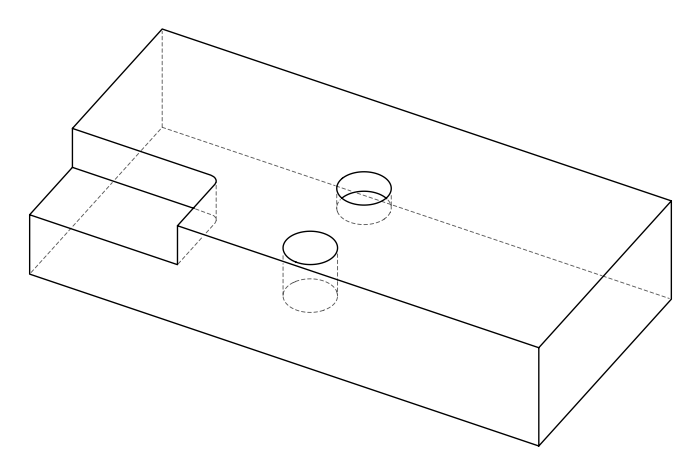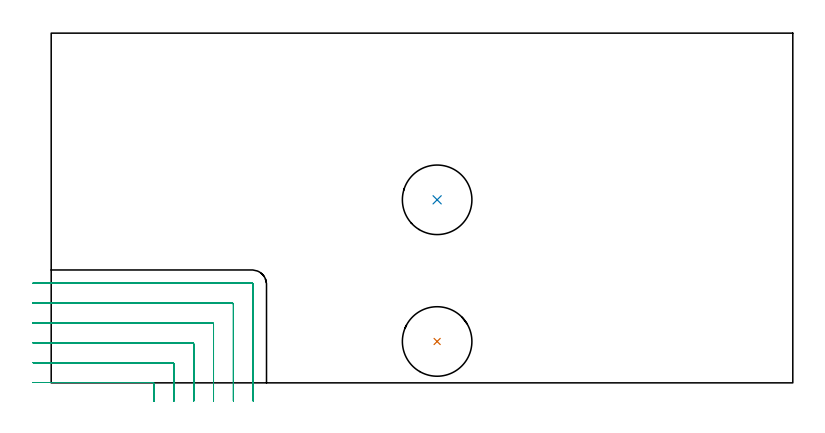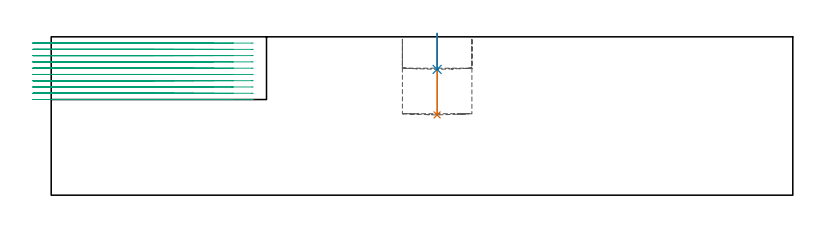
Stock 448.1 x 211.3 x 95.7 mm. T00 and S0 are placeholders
(PLAN: 3 operations, 1 tool changes, 19.3 min)
(1 INDEXABLE_INSERT_DRILL_BLIND_HOLE_FROM_SOLID | STEP1POCKET | NXT0302_036 | 0.2 min | 64678 mm3)
(2 INDEXABLE_INSERT_DRILL_BLIND_HOLE_FROM_SOLID_1 | STEP1POCKET_1 | NXT0302_036 | 0.09 min | 26594 mm3)
(3 MILL_CORNER_NOTCH_RECTANGULAR | CORNER_NOTCH_RECTANGULAR | NXT0201_012 | Follow Part, ap 4, ae 75% | 19.03 min | 335647 mm3)
(TOOL NXT0302_036 | Index. Insert Drill 42mm [880-D4200L50-05] | D42 PA176 FL210 Z2)
(TOOL NXT0201_012 | ENDMILL 16mm [2P460-1600-NA 1630] | D16 FL38 Z6)
(OP 1 INDEXABLE_INSERT_DRILL_BLIND_HOLE_FROM_SOLID)
G17 G21 G94 G90
T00 M6
G54
G17 G0 G90 X233.2 Y25. S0 M3
G43 Z105.7 H1
G94 G81 G98 Z48.5 F250. R97.7
G80
M5
M2
(OP 2 INDEXABLE_INSERT_DRILL_BLIND_HOLE_FROM_SOLID_1)
G17 G21 G94 G90
T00 M6
G54
G17 G0 G90 X233.2 Y110.6 S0 M3
G43 Z105.7 H1
G94 G81 G98 Z76. F250. R97.7
G80
M5
M2
(OP 3 MILL_CORNER_NOTCH_RECTANGULAR)
G17 G21 G94 G90
T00 M6
G54
G17 G0 G90 X62.1 Y-11. S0 M3
G43 Z105.7 H1
Z91.91
G94 G1 Y-8. F250.
Y-0.594 F500.
G3 X61.306 Y0.2 R0.8
G1 X-8.
X-11. F250.
G0 Z105.7
X74.1 Y-11.
Z91.91
G1 Y-8.
Y11.405 F500.
G3 X73.305 Y12.2 R0.8
G1 X-8.
X-11. F250.
G0 Z105.7
X86.1 Y-11.
Z91.91
G1 Y-8.
Y23.405 F500.
G3 X85.305 Y24.2 R0.8
G1 X-8.
X-11. F250.
G0 Z105.7
X98.1 Y-11.
Z91.91
G1 Y-8.
Y35.405 F500.
G3 X97.305 Y36.2 R0.8
G1 X-8.
X-11. F250.
G0 Z105.7
X110.1 Y-11.
Z91.91
G1 Y-8.
Y47.404 F500.
G3 X109.304 Y48.2 R0.8
G1 X-8.
X-11. F250.
G0 Z105.7
X122.1 Y-11.
Z91.91
G1 Y-8.
Y59.404 F500.
G3 X121.304 Y60.2 R0.8
G1 X-8.
X-11. F250.
G0 Z105.7
X62.1 Y-11.
Z88.12
G1 Y-8.
Y-0.594 F500.
G3 X61.306 Y0.2 R0.8
G1 X-8.
X-11. F250.
G0 Z105.7
X74.1 Y-11.
Z88.12
G1 Y-8.
Y11.405 F500.
G3 X73.306 Y12.2 R0.8
G1 X-8.
X-11. F250.
G0 Z105.7
X86.1 Y-11.
Z88.12
G1 Y-8.
Y23.405 F500.
G3 X85.305 Y24.2 R0.8
G1 X-8.
X-11. F250.
G0 Z105.7
X98.1 Y-11.
Z88.12
G1 Y-8.
Y35.405 F500.
G3 X97.305 Y36.2 R0.8
G1 X-8.
X-11. F250.
G0 Z105.7
X110.1 Y-11.
Z88.12
G1 Y-8.
Y47.405 F500.
G3 X109.305 Y48.2 R0.8
G1 X-8.
X-11. F250.
G0 Z105.7
X122.1 Y-11.
Z88.12
G1 Y-8.
Y59.404 F500.
G3 X121.304 Y60.2 R0.8
G1 X-8.
X-11. F250.
G0 Z105.7
X62.1 Y-11.
Z84.33
G1 Y-8.
Y-0.594 F500.
G3 X61.306 Y0.2 R0.8
G1 X-8.
X-11. F250.
G0 Z105.7
X74.1 Y-11.
Z84.33
G1 Y-8.
Y11.405 F500.
G3 X73.306 Y12.2 R0.8
G1 X-8.
X-11. F250.
G0 Z105.7
X86.1 Y-11.
Z84.33
G1 Y-8.
Y23.405 F500.
G3 X85.305 Y24.2 R0.8
G1 X-8.
X-11. F250.
G0 Z105.7
X98.1 Y-11.
Z84.33
G1 Y-8.
Y35.405 F500.
G3 X97.305 Y36.2 R0.8
G1 X-8.
X-11. F250.
G0 Z105.7
X110.1 Y-11.
Z84.33
G1 Y-8.
Y47.405 F500.
G3 X109.305 Y48.2 R0.8
G1 X-8.
X-11. F250.
G0 Z105.7
X122.1 Y-11.
Z84.33
G1 Y-8.
Y59.404 F500.
G3 X121.304 Y60.2 R0.8
G1 X-8.
X-11. F250.
G0 Z105.7
X62.1 Y-11.
Z80.54
G1 Y-8.
Y-0.594 F500.
G3 X61.306 Y0.2 R0.8
G1 X-8.
X-11. F250.
G0 Z105.7
X74.1 Y-11.
Z80.54
G1 Y-8.
Y11.405 F500.
G3 X73.306 Y12.2 R0.8
G1 X-8.
X-11. F250.
G0 Z105.7
X86.1 Y-11.
Z80.54
G1 Y-8.
Y23.405 F500.
G3 X85.305 Y24.2 R0.8
G1 X-8.
X-11. F250.
G0 Z105.7
X98.1 Y-11.
Z80.54
G1 Y-8.
Y35.405 F500.
G3 X97.305 Y36.2 R0.8
G1 X-8.
X-11. F250.
G0 Z105.7
X110.1 Y-11.
Z80.54
G1 Y-8.
Y47.405 F500.
G3 X109.305 Y48.2 R0.8
G1 X-8.
X-11. F250.
G0 Z105.7
X122.1 Y-11.
Z80.54
G1 Y-8.
Y59.404 F500.
G3 X121.304 Y60.2 R0.8
G1 X-8.
X-11. F250.
G0 Z105.7
X62.1 Y-11.
Z76.75
G1 Y-8.
Y-0.594 F500.
G3 X61.306 Y0.2 R0.8
G1 X-8.
X-11. F250.
G0 Z105.7
X74.1 Y-11.
Z76.75
G1 Y-8.
Y11.405 F500.
G3 X73.306 Y12.2 R0.8
G1 X-8.
X-11. F250.
G0 Z105.7
X86.1 Y-11.
Z76.75
G1 Y-8.
Y23.405 F500.
G3 X85.305 Y24.2 R0.8
G1 X-8.
X-11. F250.
G0 Z105.7
X98.1 Y-11.
Z76.75
G1 Y-8.
Y35.405 F500.
G3 X97.305 Y36.2 R0.8
G1 X-8.
X-11. F250.
G0 Z105.7
X110.1 Y-11.
Z76.75
G1 Y-8.
Y47.405 F500.
G3 X109.305 Y48.2 R0.8
G1 X-8.
X-11. F250.
G0 Z105.7
X122.1 Y-11.
Z76.75
G1 Y-8.
Y59.404 F500.
G3 X121.304 Y60.2 R0.8
G1 X-8.
X-11. F250.
G0 Z105.7
X62.1 Y-11.
Z72.96
G1 Y-8.
Y-0.594 F500.
G3 X61.306 Y0.2 R0.8
G1 X-8.
X-11. F250.
G0 Z105.7
X74.1 Y-11.
Z72.96
G1 Y-8.
Y11.405 F500.
G3 X73.306 Y12.2 R0.8
G1 X-8.
X-11. F250.
G0 Z105.7
X86.1 Y-11.
Z72.96
G1 Y-8.
Y23.405 F500.
G3 X85.305 Y24.2 R0.8
G1 X-8.
X-11. F250.
G0 Z105.7
X98.1 Y-11.
Z72.96
G1 Y-8.
Y35.405 F500.
G3 X97.305 Y36.2 R0.8
G1 X-8.
X-11. F250.
G0 Z105.7
X110.1 Y-11.
Z72.96
G1 Y-8.
Y47.405 F500.
G3 X109.305 Y48.2 R0.8
G1 X-8.
X-11. F250.
G0 Z105.7
X122.1 Y-11.
Z72.96
G1 Y-8.
Y59.404 F500.
G3 X121.304 Y60.2 R0.8
G1 X-8.
X-11. F250.
G0 Z105.7
X62.1 Y-11.
Z69.17
G1 Y-8.
Y-0.594 F500.
G3 X61.306 Y0.2 R0.8
G1 X-8.
X-11. F250.
G0 Z105.7
X74.1 Y-11.
Z69.17
G1 Y-8.
Y11.405 F500.
G3 X73.306 Y12.2 R0.8
G1 X-8.
X-11. F250.
G0 Z105.7
X86.1 Y-11.
Z69.17
G1 Y-8.
Y23.405 F500.
G3 X85.305 Y24.2 R0.8
G1 X-8.
X-11. F250.
G0 Z105.7
X98.1 Y-11.
Z69.17
G1 Y-8.
Y35.405 F500.
G3 X97.305 Y36.2 R0.8
G1 X-8.
X-11. F250.
G0 Z105.7
X110.1 Y-11.
Z69.17
G1 Y-8.
Y47.405 F500.
G3 X109.305 Y48.2 R0.8
G1 X-8.
X-11. F250.
G0 Z105.7
X122.1 Y-11.
Z69.17
G1 Y-8.
Y59.404 F500.
G3 X121.304 Y60.2 R0.8
G1 X-8.
X-11. F250.
G0 Z105.7
X62.1 Y-11.
Z65.38
G1 Y-8.
Y-0.594 F500.
G3 X61.306 Y0.2 R0.8
G1 X-8.
X-11. F250.
G0 Z105.7
X74.1 Y-11.
Z65.38
G1 Y-8.
Y11.405 F500.
G3 X73.306 Y12.2 R0.8
G1 X-8.
X-11. F250.
G0 Z105.7
X86.1 Y-11.
Z65.38
G1 Y-8.
Y23.405 F500.
G3 X85.305 Y24.2 R0.8
G1 X-8.
X-11. F250.
G0 Z105.7
X98.1 Y-11.
Z65.38
G1 Y-8.
Y35.405 F500.
G3 X97.305 Y36.2 R0.8
G1 X-8.
X-11. F250.
G0 Z105.7
X110.1 Y-11.
Z65.38
G1 Y-8.
Y47.405 F500.
G3 X109.305 Y48.2 R0.8
G1 X-8.
X-11. F250.
G0 Z105.7
X122.1 Y-11.
Z65.38
G1 Y-8.
Y59.404 F500.
G3 X121.304 Y60.2 R0.8
G1 X-8.
X-11. F250.
G0 Z105.7
X62.1 Y-11.
Z61.59
G1 Y-8.
Y-0.594 F500.
G3 X61.306 Y0.2 R0.8
G1 X-8.
X-11. F250.
G0 Z105.7
X74.1 Y-11.
Z61.59
G1 Y-8.
Y11.405 F500.
G3 X73.306 Y12.2 R0.8
G1 X-8.
X-11. F250.
G0 Z105.7
X86.1 Y-11.
Z61.59
G1 Y-8.
Y23.405 F500.
G3 X85.305 Y24.2 R0.8
G1 X-8.
X-11. F250.
G0 Z105.7
X98.1 Y-11.
Z61.59
G1 Y-8.
Y35.405 F500.
G3 X97.305 Y36.2 R0.8
G1 X-8.
X-11. F250.
G0 Z105.7
X110.1 Y-11.
Z61.59
G1 Y-8.
Y47.405 F500.
G3 X109.305 Y48.2 R0.8
G1 X-8.
X-11. F250.
G0 Z105.7
X122.1 Y-11.
Z61.59
G1 Y-8.
Y59.404 F500.
G3 X121.304 Y60.2 R0.8
G1 X-8.
X-11. F250.
G0 Z105.7
X62.1 Y-11.
Z57.8
G1 Y-8.
Y-0.594 F500.
G3 X61.306 Y0.2 R0.8
G1 X-8.
X-11. F250.
G0 Z105.7
X74.1 Y-11.
Z57.8
G1 Y-8.
Y11.405 F500.
G3 X73.306 Y12.2 R0.8
G1 X-8.
X-11. F250.
G0 Z105.7
X86.1 Y-11.
Z57.8
G1 Y-8.
Y23.405 F500.
G3 X85.305 Y24.2 R0.8
G1 X-8.
X-11. F250.
G0 Z105.7
X98.1 Y-11.
Z57.8
G1 Y-8.
Y35.405 F500.
G3 X97.305 Y36.2 R0.8
G1 X-8.
X-11. F250.
G0 Z105.7
X110.1 Y-11.
Z57.8
G1 Y-8.
Y47.405 F500.
G3 X109.305 Y48.2 R0.8
G1 X-8.
X-11. F250.
G0 Z105.7
X122.1 Y-11.
Z57.8
G1 Y-8.
Y59.404 F500.
G3 X121.304 Y60.2 R0.8
G1 X-8.
X-11. F250.
G0 Z105.7
M5
M2
